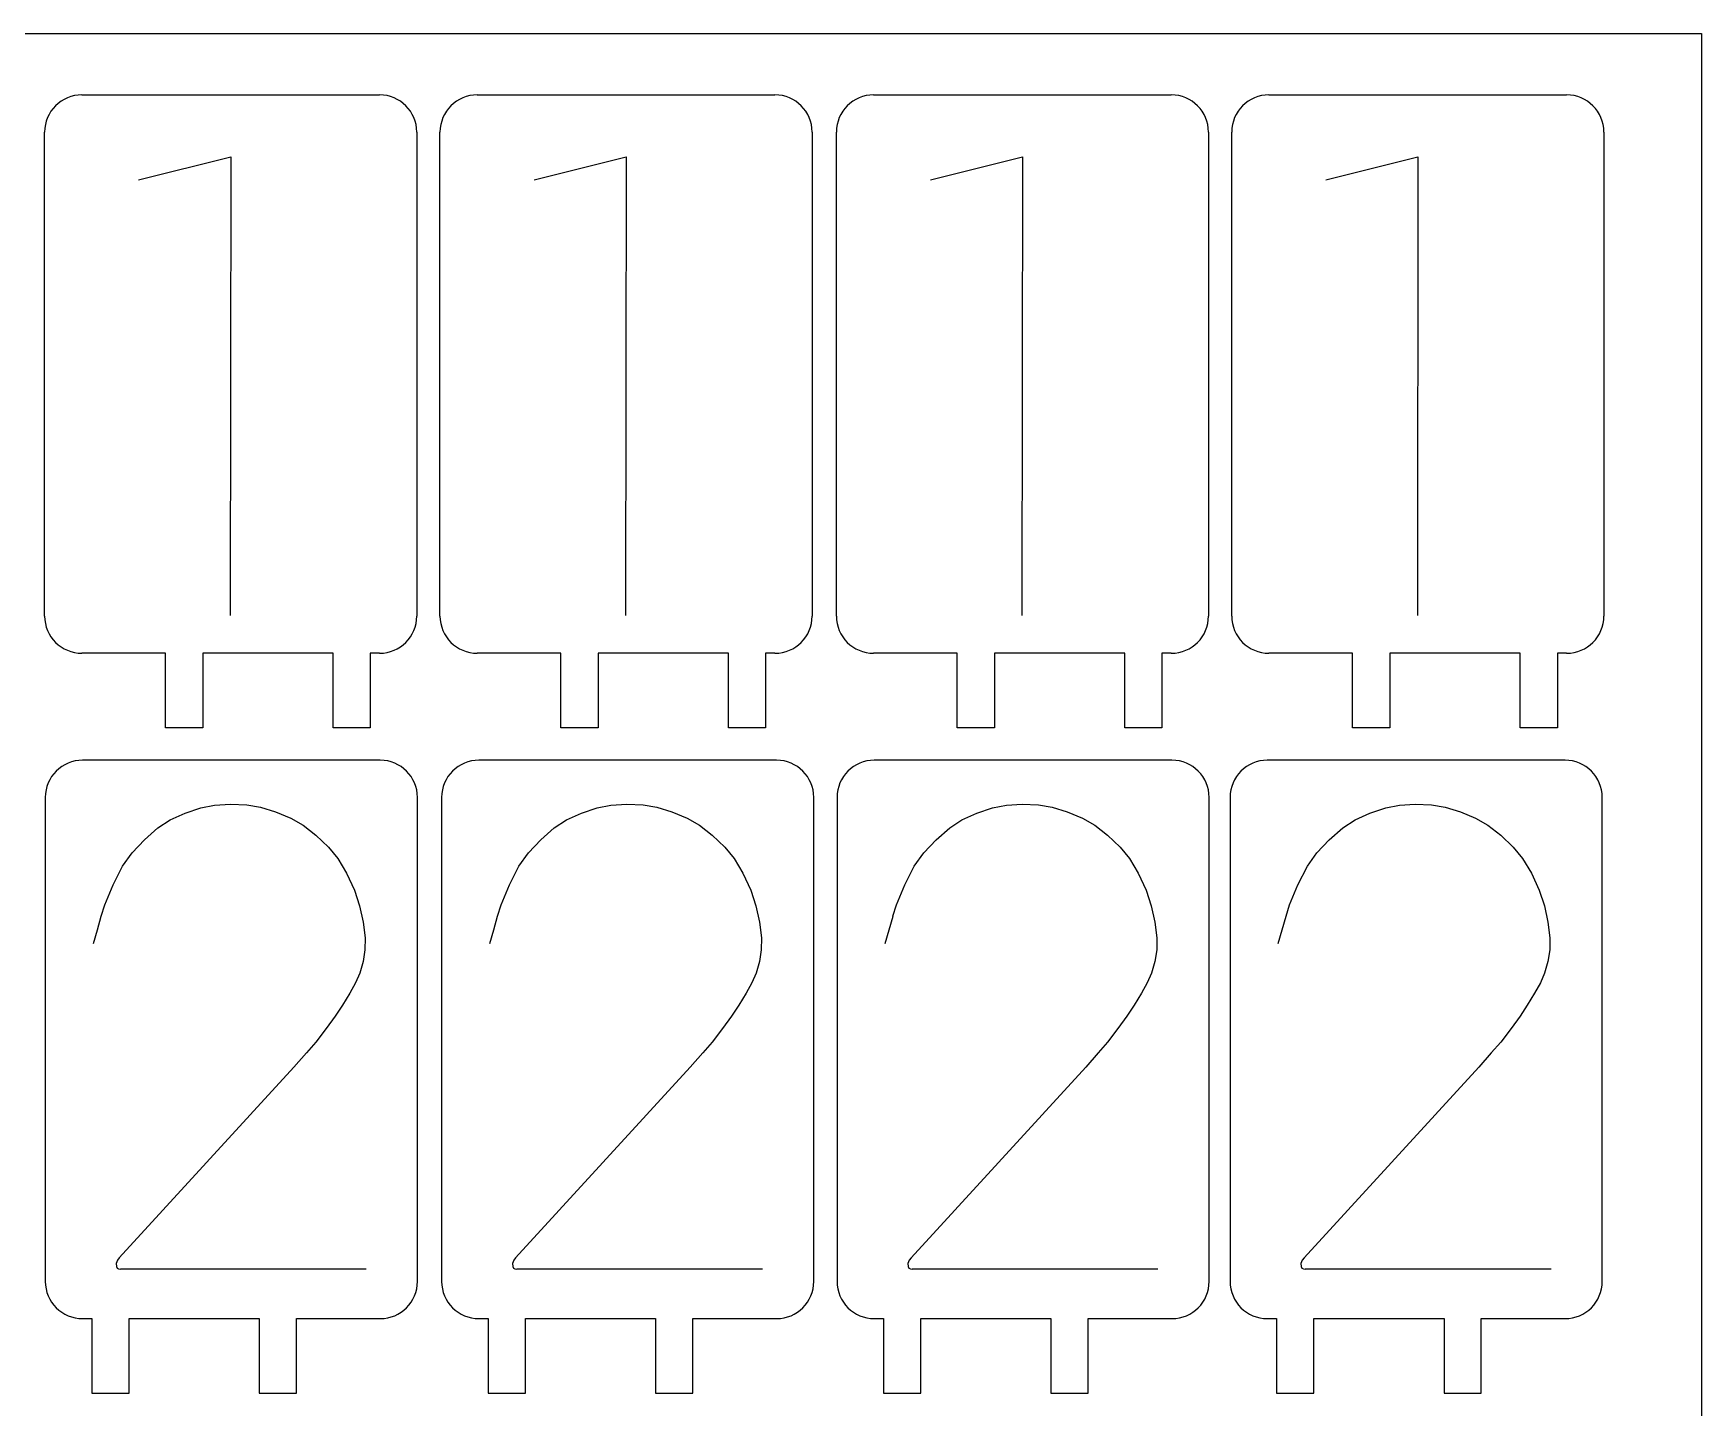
# Model space of a CAD drawing. Header units: millimetres. Extents: x 2133 to 4632, y 1065 to 2652.
# Drawn here: x 3051.9 to 3231.2, y 1707.9 to 1855.6 of the extents above; entities that cross this region are included whole.
import ezdxf

# ---------------------------------------------------------------- set-up
doc = ezdxf.new("R2010")
doc.units = ezdxf.units.MM
doc.layers.add('细实线', color=7, linetype='Continuous', lineweight=25)

msp = doc.modelspace()

# ---------------------------------------------------------------- linework, layer by layer
for points in [[(3066.627, 1771.053), (3068.222, 1771.783)], [(3068.222, 1771.783), (3069.926, 1772.365)], [(3069.926, 1772.365), (3071.398, 1772.657)], [(3071.398, 1772.657), (3073.091, 1772.751)], [(3073.091, 1772.751), (3074.857, 1772.679)], [(3074.857, 1772.679), (3076.332, 1772.436)], [(3076.332, 1772.436), (3077.948, 1771.93)], [(3077.948, 1771.93), (3079.593, 1771.239)], [(3109.226, 1771.053), (3110.822, 1771.783)], [(3110.822, 1771.783), (3112.525, 1772.365)], [(3112.525, 1772.365), (3113.997, 1772.657)], [(3113.997, 1772.657), (3115.69, 1772.751)], [(3115.69, 1772.751), (3117.456, 1772.679)], [(3117.456, 1772.679), (3118.931, 1772.436)], [(3118.931, 1772.436), (3120.548, 1771.93)], [(3120.548, 1771.93), (3122.192, 1771.239)], [(3151.719, 1771.053), (3153.314, 1771.783)], [(3153.314, 1771.783), (3155.018, 1772.365)], [(3155.018, 1772.365), (3156.49, 1772.657)], [(3156.49, 1772.657), (3158.183, 1772.751)], [(3158.183, 1772.751), (3159.949, 1772.679)], [(3159.949, 1772.679), (3161.424, 1772.436)], [(3161.424, 1772.436), (3163.04, 1771.93)], [(3163.04, 1771.93), (3164.685, 1771.239)], [(3193.966, 1771.053), (3195.562, 1771.783)], [(3195.562, 1771.783), (3197.265, 1772.365)], [(3197.265, 1772.365), (3198.738, 1772.657)], [(3198.738, 1772.657), (3200.43, 1772.751)], [(3200.43, 1772.751), (3202.196, 1772.679)], [(3202.196, 1772.679), (3203.671, 1772.436)], [(3203.671, 1772.436), (3205.288, 1771.93)], [(3205.288, 1771.93), (3206.932, 1771.239)], [(3063.851, 1768.934), (3065.308, 1770.2)], [(3065.308, 1770.2), (3066.627, 1771.053)], [(3079.593, 1771.239), (3080.917, 1770.485)], [(3080.917, 1770.485), (3082.282, 1769.42)], [(3106.451, 1768.934), (3107.907, 1770.2)], [(3107.907, 1770.2), (3109.226, 1771.053)], [(3122.192, 1771.239), (3123.516, 1770.485)], [(3123.516, 1770.485), (3124.881, 1769.42)], [(3148.943, 1768.934), (3150.4, 1770.2)], [(3150.4, 1770.2), (3151.719, 1771.053)], [(3164.685, 1771.239), (3166.009, 1770.485)], [(3166.009, 1770.485), (3167.374, 1769.42)], [(3191.191, 1768.934), (3192.648, 1770.2)], [(3192.648, 1770.2), (3193.966, 1771.053)], [(3206.932, 1771.239), (3208.257, 1770.485)], [(3208.257, 1770.485), (3209.621, 1769.42)], [(3062.528, 1767.525), (3063.851, 1768.934)], [(3082.282, 1769.42), (3083.62, 1768.144)], [(3083.62, 1768.144), (3084.637, 1766.907)], [(3105.127, 1767.525), (3106.451, 1768.934)], [(3124.881, 1769.42), (3126.22, 1768.144)], [(3126.22, 1768.144), (3127.236, 1766.907)], [(3147.62, 1767.525), (3148.943, 1768.934)], [(3167.374, 1769.42), (3168.712, 1768.144)], [(3168.712, 1768.144), (3169.729, 1766.907)], [(3189.867, 1767.525), (3191.191, 1768.934)], [(3209.621, 1769.42), (3210.96, 1768.144)], [(3210.96, 1768.144), (3211.977, 1766.907)], [(3061.509, 1766.08), (3062.528, 1767.525)], [(3084.637, 1766.907), (3085.577, 1765.321)], [(3104.108, 1766.08), (3105.127, 1767.525)], [(3127.236, 1766.907), (3128.176, 1765.321)], [(3146.601, 1766.08), (3147.62, 1767.525)], [(3169.729, 1766.907), (3170.669, 1765.321)], [(3188.848, 1766.08), (3189.867, 1767.525)], [(3211.977, 1766.907), (3212.916, 1765.321)], [(3060.48, 1764.101), (3061.509, 1766.08)], [(3085.577, 1765.321), (3086.422, 1763.496)], [(3103.079, 1764.101), (3104.108, 1766.08)], [(3128.176, 1765.321), (3129.021, 1763.496)], [(3145.572, 1764.101), (3146.601, 1766.08)], [(3170.669, 1765.321), (3171.514, 1763.496)], [(3187.82, 1764.101), (3188.848, 1766.08)], [(3212.916, 1765.321), (3213.762, 1763.496)], [(3059.6, 1761.949), (3060.48, 1764.101)], [(3086.422, 1763.496), (3086.979, 1761.814)], [(3102.199, 1761.949), (3103.079, 1764.101)], [(3129.021, 1763.496), (3129.578, 1761.814)], [(3144.692, 1761.949), (3145.572, 1764.101)], [(3171.514, 1763.496), (3172.071, 1761.814)], [(3186.939, 1761.949), (3187.82, 1764.101)], [(3213.762, 1763.496), (3214.318, 1761.814)], [(3059.212, 1760.706), (3059.6, 1761.949)], [(3086.979, 1761.814), (3087.351, 1760.057)], [(3101.811, 1760.706), (3102.199, 1761.949)], [(3129.578, 1761.814), (3129.95, 1760.057)], [(3144.304, 1760.706), (3144.692, 1761.949)], [(3172.071, 1761.814), (3172.443, 1760.057)], [(3186.551, 1760.706), (3186.939, 1761.949)], [(3214.318, 1761.814), (3214.69, 1760.057)], [(3058.378, 1757.785), (3058.792, 1759.235)], [(3058.792, 1759.235), (3059.217, 1760.722)], [(3087.351, 1760.057), (3087.561, 1758.373)], [(3100.977, 1757.785), (3101.391, 1759.235)], [(3101.391, 1759.235), (3101.816, 1760.722)], [(3129.95, 1760.057), (3130.16, 1758.373)], [(3143.47, 1757.785), (3143.884, 1759.235)], [(3143.884, 1759.235), (3144.309, 1760.722)], [(3172.443, 1760.057), (3172.653, 1758.373)], [(3185.717, 1757.785), (3186.132, 1759.235)], [(3186.132, 1759.235), (3186.556, 1760.722)], [(3214.69, 1760.057), (3214.9, 1758.373)], [(3087.561, 1758.373), (3087.556, 1757.11)], [(3130.16, 1758.373), (3130.155, 1757.11)], [(3172.653, 1758.373), (3172.648, 1757.11)], [(3214.9, 1758.373), (3214.895, 1757.11)], [(3087.347, 1755.862), (3086.987, 1754.583)], [(3087.556, 1757.11), (3087.347, 1755.862)], [(3129.946, 1755.862), (3129.586, 1754.583)], [(3130.155, 1757.11), (3129.946, 1755.862)], [(3172.439, 1755.862), (3172.079, 1754.583)], [(3172.648, 1757.11), (3172.439, 1755.862)], [(3214.687, 1755.862), (3214.326, 1754.583)], [(3214.895, 1757.11), (3214.687, 1755.862)], [(3086.987, 1754.583), (3086.551, 1753.566)], [(3129.586, 1754.583), (3129.15, 1753.566)], [(3172.079, 1754.583), (3171.643, 1753.566)], [(3214.326, 1754.583), (3213.89, 1753.566)], [(3085.925, 1752.44), (3085.139, 1751.153)], [(3086.551, 1753.566), (3085.925, 1752.44)], [(3128.524, 1752.44), (3127.738, 1751.153)], [(3129.15, 1753.566), (3128.524, 1752.44)], [(3171.017, 1752.44), (3170.231, 1751.153)], [(3171.643, 1753.566), (3171.017, 1752.44)], [(3213.265, 1752.44), (3212.478, 1751.153)], [(3213.89, 1753.566), (3213.265, 1752.44)], [(3085.139, 1751.153), (3084.362, 1749.989)], [(3127.738, 1751.153), (3126.961, 1749.989)], [(3170.231, 1751.153), (3169.454, 1749.989)], [(3212.478, 1751.153), (3211.701, 1749.989)], [(3083.394, 1748.653), (3082.282, 1747.184)], [(3084.362, 1749.989), (3083.394, 1748.653)], [(3125.993, 1748.653), (3124.881, 1747.184)], [(3126.961, 1749.989), (3125.993, 1748.653)], [(3168.486, 1748.653), (3167.374, 1747.184)], [(3169.454, 1749.989), (3168.486, 1748.653)], [(3210.734, 1748.653), (3209.622, 1747.184)], [(3211.701, 1749.989), (3210.734, 1748.653)], [(3082.282, 1747.184), (3081.258, 1746.04)], [(3124.881, 1747.184), (3123.857, 1746.04)], [(3167.374, 1747.184), (3166.35, 1746.04)], [(3209.622, 1747.184), (3208.597, 1746.04)]]:
    msp.add_lwpolyline(points)
at = {"layer": '细实线'}
for p, q in [((3057.127, 1848.968), (3089.127, 1848.968)), ((3099.62, 1848.968), (3131.62, 1848.968)), ((3142.219, 1848.968), (3174.219, 1848.968)), ((3184.712, 1848.968), (3216.712, 1848.968)), ((3053.127, 1792.968), (3053.127, 1844.968)), ((3093.127, 1844.968), (3093.127, 1792.968)), ((3095.62, 1792.968), (3095.62, 1844.968)), ((3135.62, 1844.968), (3135.62, 1792.968)), ((3138.219, 1792.968), (3138.219, 1844.968)), ((3178.219, 1844.968), (3178.219, 1792.968)), ((3180.712, 1792.968), (3180.712, 1844.968)), ((3220.712, 1844.968), (3220.712, 1792.968)), ((3063.233, 1839.838), (3073.128, 1842.325)), ((3073.128, 1842.325), (3073.079, 1793.035)), ((3105.726, 1839.838), (3115.621, 1842.325)), ((3115.621, 1842.325), (3115.572, 1793.035)), ((3148.325, 1839.838), (3158.22, 1842.325)), ((3158.22, 1842.325), (3158.171, 1793.035)), ((3190.818, 1839.838), (3200.713, 1842.325)), ((3200.713, 1842.325), (3200.664, 1793.035)), ((3066.127, 1788.968), (3057.127, 1788.968)), ((3066.127, 1780.968), (3066.127, 1788.968)), ((3084.127, 1788.968), (3070.127, 1788.968)), ((3070.127, 1788.968), (3070.127, 1780.968)), ((3084.127, 1780.968), (3084.127, 1788.968)), ((3089.127, 1788.968), (3088.127, 1788.968)), ((3088.127, 1788.968), (3088.127, 1780.968)), ((3108.62, 1788.968), (3099.62, 1788.968)), ((3108.62, 1780.968), (3108.62, 1788.968)), ((3126.62, 1788.968), (3112.62, 1788.968)), ((3112.62, 1788.968), (3112.62, 1780.968)), ((3126.62, 1780.968), (3126.62, 1788.968)), ((3131.62, 1788.968), (3130.62, 1788.968)), ((3130.62, 1788.968), (3130.62, 1780.968)), ((3151.219, 1788.968), (3142.219, 1788.968)), ((3151.219, 1780.968), (3151.219, 1788.968)), ((3169.219, 1788.968), (3155.219, 1788.968)), ((3155.219, 1788.968), (3155.219, 1780.968)), ((3169.219, 1780.968), (3169.219, 1788.968)), ((3174.219, 1788.968), (3173.219, 1788.968)), ((3173.219, 1788.968), (3173.219, 1780.968)), ((3193.712, 1788.968), (3184.712, 1788.968)), ((3193.712, 1780.968), (3193.712, 1788.968)), ((3211.712, 1788.968), (3197.712, 1788.968)), ((3197.712, 1788.968), (3197.712, 1780.968)), ((3211.712, 1780.968), (3211.712, 1788.968)), ((3216.712, 1788.968), (3215.712, 1788.968)), ((3215.712, 1788.968), (3215.712, 1780.968)), ((3070.127, 1780.968), (3066.127, 1780.968)), ((3088.127, 1780.968), (3084.127, 1780.968)), ((3112.62, 1780.968), (3108.62, 1780.968)), ((3130.62, 1780.968), (3126.62, 1780.968)), ((3155.219, 1780.968), (3151.219, 1780.968)), ((3173.219, 1780.968), (3169.219, 1780.968)), ((3197.712, 1780.968), (3193.712, 1780.968)), ((3215.712, 1780.968), (3211.712, 1780.968)), ((3089.198, 1777.474), (3057.198, 1777.474)), ((3131.797, 1777.474), (3099.797, 1777.474)), ((3174.29, 1777.474), (3142.29, 1777.474)), ((3216.537, 1777.474), (3184.537, 1777.474)), ((3053.198, 1773.474), (3053.198, 1721.474)), ((3093.198, 1721.474), (3093.198, 1773.474)), ((3095.797, 1773.474), (3095.797, 1721.474)), ((3135.797, 1721.474), (3135.797, 1773.474)), ((3138.29, 1773.474), (3138.29, 1721.474)), ((3178.29, 1721.474), (3178.29, 1773.474)), ((3180.537, 1773.474), (3180.537, 1721.474)), ((3220.537, 1721.474), (3220.537, 1773.474)), ((3081.258, 1746.04), (3079.925, 1744.478)), ((3123.857, 1746.04), (3122.524, 1744.478)), ((3166.35, 1746.04), (3165.017, 1744.478)), ((3208.597, 1746.04), (3207.264, 1744.478)), ((3061.154, 1724.009), (3079.925, 1744.478)), ((3103.753, 1724.009), (3122.524, 1744.478)), ((3146.246, 1724.009), (3165.017, 1744.478)), ((3188.493, 1724.009), (3207.264, 1744.478)), ((3060.942, 1723.737), (3060.803, 1723.397)), ((3060.803, 1723.397), (3060.836, 1723.071)), ((3061.154, 1724.009), (3060.942, 1723.737)), ((3103.541, 1723.737), (3103.402, 1723.397)), ((3103.402, 1723.397), (3103.436, 1723.071)), ((3103.753, 1724.009), (3103.541, 1723.737)), ((3146.034, 1723.737), (3145.895, 1723.397)), ((3145.895, 1723.397), (3145.928, 1723.071)), ((3146.246, 1724.009), (3146.034, 1723.737)), ((3188.282, 1723.737), (3188.142, 1723.397)), ((3188.142, 1723.397), (3188.176, 1723.071)), ((3188.493, 1724.009), (3188.282, 1723.737)), ((3060.836, 1723.071), (3060.927, 1722.897)), ((3060.927, 1722.897), (3061.08, 1722.806)), ((3061.08, 1722.806), (3061.266, 1722.776)), ((3087.692, 1722.776), (3061.266, 1722.776)), ((3103.436, 1723.071), (3103.526, 1722.897)), ((3103.526, 1722.897), (3103.679, 1722.806)), ((3103.679, 1722.806), (3103.865, 1722.776)), ((3130.291, 1722.776), (3103.865, 1722.776)), ((3145.928, 1723.071), (3146.019, 1722.897)), ((3146.019, 1722.897), (3146.172, 1722.806)), ((3146.172, 1722.806), (3146.358, 1722.776)), ((3172.784, 1722.776), (3146.358, 1722.776)), ((3188.176, 1723.071), (3188.267, 1722.897)), ((3188.267, 1722.897), (3188.42, 1722.806)), ((3188.42, 1722.806), (3188.606, 1722.776)), ((3215.031, 1722.776), (3188.606, 1722.776)), ((3057.198, 1717.474), (3058.198, 1717.474)), ((3058.198, 1717.474), (3058.198, 1709.474)), ((3062.198, 1709.474), (3062.198, 1717.474)), ((3062.198, 1717.474), (3076.198, 1717.474)), ((3076.198, 1717.474), (3076.198, 1709.474)), ((3080.198, 1709.474), (3080.198, 1717.474)), ((3080.198, 1717.474), (3089.198, 1717.474)), ((3099.797, 1717.474), (3100.797, 1717.474)), ((3100.797, 1717.474), (3100.797, 1709.474)), ((3104.797, 1709.474), (3104.797, 1717.474)), ((3104.797, 1717.474), (3118.797, 1717.474)), ((3118.797, 1717.474), (3118.797, 1709.474)), ((3122.797, 1709.474), (3122.797, 1717.474)), ((3122.797, 1717.474), (3131.797, 1717.474)), ((3142.29, 1717.474), (3143.29, 1717.474)), ((3143.29, 1717.474), (3143.29, 1709.474)), ((3147.29, 1709.474), (3147.29, 1717.474)), ((3147.29, 1717.474), (3161.29, 1717.474)), ((3161.29, 1717.474), (3161.29, 1709.474)), ((3165.29, 1709.474), (3165.29, 1717.474)), ((3165.29, 1717.474), (3174.29, 1717.474)), ((3184.537, 1717.474), (3185.537, 1717.474)), ((3185.537, 1717.474), (3185.537, 1709.474)), ((3189.537, 1709.474), (3189.537, 1717.474)), ((3189.537, 1717.474), (3203.537, 1717.474)), ((3203.537, 1717.474), (3203.537, 1709.474)), ((3207.537, 1709.474), (3207.537, 1717.474)), ((3207.537, 1717.474), (3216.537, 1717.474)), ((3058.198, 1709.474), (3062.198, 1709.474)), ((3076.198, 1709.474), (3080.198, 1709.474)), ((3100.797, 1709.474), (3104.797, 1709.474)), ((3118.797, 1709.474), (3122.797, 1709.474)), ((3143.29, 1709.474), (3147.29, 1709.474)), ((3161.29, 1709.474), (3165.29, 1709.474)), ((3185.537, 1709.474), (3189.537, 1709.474)), ((3203.537, 1709.474), (3207.537, 1709.474))]:
    msp.add_line(p, q, dxfattribs=at)
msp.add_lwpolyline([(2831.219, 1855.576), (3231.219, 1855.576), (3231.219, 1555.576), (2831.219, 1555.576)], close=True, dxfattribs=at)
for centre, start, end in [((3057.127, 1844.968), 90, 180), ((3089.127, 1844.968), 0, 90), ((3099.62, 1844.968), 90, 180), ((3131.62, 1844.968), 0, 90), ((3142.219, 1844.968), 90, 180), ((3174.219, 1844.968), 0, 90), ((3184.712, 1844.968), 90, 180), ((3216.712, 1844.968), 0, 90), ((3057.127, 1792.968), 180, 270), ((3089.127, 1792.968), 270, 0), ((3099.62, 1792.968), 180, 270), ((3131.62, 1792.968), 270, 0), ((3142.219, 1792.968), 180, 270), ((3174.219, 1792.968), 270, 0), ((3184.712, 1792.968), 180, 270), ((3216.712, 1792.968), 270, 0), ((3057.198, 1773.474), 90, 180), ((3089.198, 1773.474), 0, 90), ((3099.797, 1773.474), 90, 180), ((3131.797, 1773.474), 0, 90), ((3142.29, 1773.474), 90, 180), ((3174.29, 1773.474), 0, 90), ((3184.537, 1773.474), 90, 180), ((3216.537, 1773.474), 0, 90), ((3057.198, 1721.474), 180, 270), ((3089.198, 1721.474), 270, 0), ((3099.797, 1721.474), 180, 270), ((3131.797, 1721.474), 270, 0), ((3142.29, 1721.474), 180, 270), ((3174.29, 1721.474), 270, 0), ((3184.537, 1721.474), 180, 270), ((3216.537, 1721.474), 270, 0)]:
    msp.add_arc(centre, 4, start, end, dxfattribs=at)

doc.saveas('drawing.dxf')
